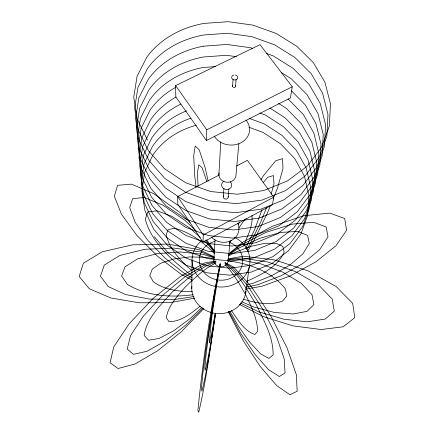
<?xml version="1.0" encoding="UTF-8"?>
<svg xmlns="http://www.w3.org/2000/svg" width="434" height="434" viewBox="0 0 434 434"><rect width="100%" height="100%" fill="white"/><g stroke="black" fill="none" stroke-linecap="round" stroke-linejoin="round"><path stroke-width="0.65" d="M191.763 288.572L192.061 260.579M236.601 165.962L247.429 160.336L273.724 197.161L272.443 204.783L202.998 242.183L203.242 234.962L177.669 196.602L219.165 175.027M206.405 140.535L206.768 129.815L175.607 85.585L260.042 44.664L292.261 86.767L290.379 97.975L206.405 140.535L175.819 96.858L175.607 85.585M213.826 260.319L215.042 239.687M218.855 174.826L220.797 141.837M223.315 196.955L223.917 188.361M232.57 86.187L233.058 79.493M235.57 86.176L236.085 79.482M228.257 196.911L228.886 188.98M228.273 260.14L230.025 240.848M238.841 143.735L236.031 174.69A8.599 7.492 4.3 0 1 226.575 182.231A8.599 7.492 4.3 0 1 219.089 172.884M215.611 313.31L215.264 315.952C210.306 348.149 206.172 380.558 198.729 412.3L197.882 410.407C202.884 361.121 209.834 311.862 220.212 263.422M245.432 294.382L249.284 266.747M215.557 313.142C211.439 339.231 208.184 365.542 201.973 391.24L201.387 388.853L202.754 374.2L205.906 349.527L214.808 291.409L220.152 264.008M215.378 313.408C212.286 332.444 209.942 351.676 205.184 370.386L204.826 367.744L205.955 355.739L208.445 336.1L215.552 289.082L220.212 264.143M215.156 313.31L212.155 331.012L209.432 342.898C210.832 316.918 215.801 291.138 220.06 265.472M262.071 209.66L254.677 229.45L245.758 248.221M271.125 194.237L273.973 183.853L273.458 175.558L267.697 177.294L263.405 182.383M266.547 207.539L261.089 221.226L250.093 243.924L246.789 249.713M270.577 205.201L267.273 213.36L254.226 239.931L247.456 251.579M273.122 198.918L277.445 188.248L282.968 168.728L282.545 158.632L275.715 160.754L263.324 175.781L260.905 179.752M243.751 245.465C247.478 235.901 253.147 225.973 251.959 215.443M238.098 224.823L239.693 221.839M229.342 243.664L231.3 240.262M238.836 227.964L243.36 221.443L246.105 218.627M203.866 308.547L181.483 331.614L157.58 350.791L135.115 363.98L118.048 368.515L110.079 362.786L113.713 346.983L129.099 323.807L153.267 298.266L180.647 276.322L204.908 262.863L215.888 261.073M203.025 308.097L185.73 325.147L165.56 340.847L147.05 351.252L133.346 354.339L127.243 349.017L130.525 335.639L143.166 316.391L162.886 295.109L185.535 276.349L206.28 264.008L215.915 261.545M202.157 307.234L190.184 318.502L173.774 330.73L159.132 338.444L148.602 340.24L144.159 335.455C146.833 317.59 161.025 304.76 172.396 291.86C185.687 280.456 198.908 267.436 215.986 262.06M200.193 306.23C191.079 313.245 181.049 321.936 168.918 321.578L166.341 317.672C168.256 305.433 177.457 296.281 185.079 287.167C194.465 278.151 204.061 268.868 215.834 263.02M228.262 254.243L242.677 242.264L272.59 226.163L304.022 215.693L329.813 213.105L344.704 218.53L346.544 230.28L336.046 245.677L315.892 261.827L289.82 276.084L262.038 286.25L245.546 289.136M228.458 254.563L240.62 245.253L266.178 232.293L292.353 224.112L313.679 222.327L326.151 226.977L328.006 236.785L319.652 249.68L303.084 263.367L281.243 275.693L257.541 284.802L246.561 287.037M228.658 254.997L238.434 248.27L259.646 238.369L280.679 232.412L297.615 231.425L307.597 235.38L309.312 243.338L302.948 253.798L289.896 265.038L272.308 275.406L252.762 283.424L246.957 284.829M228.691 255.968L235.152 252.366L250.548 246.42L264.924 243.273L276.192 243.333L282.838 246.479L284.145 252.165C277.424 267.263 261.132 274.689 246.946 281.259M203.242 234.962L273.724 197.161M206.768 129.815L292.261 86.767M228.23 258.924L243.241 256.201L274.5 259.906L308.059 270.843L336.176 286.559L352.696 303.377L354.806 317.655L343.218 326.791L321.138 329.536L292.993 325.874L263.546 316.674L239.221 304.342M194.839 298.147L169.987 302.644L139.243 302.802L110.741 297.963L89.285 288.735L79.194 276.458L83.388 263.248L102.212 251.812L132.446 244.836L167.519 244.082L199.363 249.713L214.423 257.015M193.949 296.541L175.428 299.4L149.361 299.059L125.686 294.599L108.272 286.592L100.428 276.187L104.279 265.098L119.914 255.447L144.793 249.3L173.953 248.074L201.23 252.04L214.239 257.416M193.179 294.702C171.023 297.719 146.98 296.227 127.428 284.476L121.623 275.916L124.965 266.883L137.41 258.941L157.092 253.608L180.511 251.964L203.237 254.346L214.054 257.915M227.742 259.467L241.12 257.948L267.751 261.957L295.527 271.641L318.561 284.954L332.222 299.053L334.305 311.118L325.196 319.066L307.234 321.811L283.831 319.212L258.821 311.894L240.214 303.024M215.714 66.538L203.02 67.509A89.035 74.583 8.2 0 0 149.437 100.292L140.41 118.455L137.323 138.609L140.6 159.408L150.224 179.383L165.598 196.944L185.79 210.485L209.372 218.899L234.572 221.486L259.472 218.02L282.171 208.787L300.974 194.562L314.569 176.502L322.104 156.001L323.232 134.578L318.073 113.724L307.158 94.786L291.317 78.831L281.243 72.5M203.541 46.183L227.004 44.463L250.662 47.751L252.534 48.429M192.17 291.659C178.737 291.561 164.437 289.841 153.267 281.742L149.817 275.557L152.274 269.118L160.537 263.319L173.616 259.027L189.674 256.928L206.318 257.357L214.005 258.854M228.311 259.982L238.868 259.624L260.91 263.872L283.093 272.292L301.207 283.277L312.008 294.735L313.901 304.614L307.05 311.335L293.042 314.015L274.342 312.447L253.825 307.012L241.705 301.711M227.617 260.888C248.704 263.199 272.085 271.689 285.436 288.941L286.847 295.988L282.626 301.05C269.932 305.899 255.897 303.03 243.333 299.172M236.335 56.675L226.358 55.292L203.275 57.017A90.549 75.413 8.2 0 0 148.808 90.082L139.618 108.429L136.471 128.806L139.791 149.849L149.573 170.068L165.218 187.857L185.763 201.571L209.763 210.099L235.418 212.72L260.763 209.204L283.852 199.846L302.975 185.437L316.793 167.139L324.437 146.383L325.56 124.699L320.287 103.596L309.171 84.446L293.048 68.306L273.127 55.85L266.264 53.377M259.809 112.997L265.38 115.048L283.456 126.685L298.033 141.788L308.021 159.696L312.681 179.388L311.536 199.58L304.494 218.866L291.903 235.836L274.554 249.181L253.657 257.829L230.758 261.073L207.588 258.642L185.909 250.743L167.323 238.033L153.153 221.535L144.256 202.716L141.196 183.067L144.001 163.971L152.296 146.697A82.178 70.628 8.4 0 1 190.851 118.216M249.132 118.325L264.225 123.891L282.024 135.397L296.368 150.338L306.192 168.056L310.766 187.526L309.621 207.49L302.672 226.548L290.259 243.311L273.17 256.494L252.604 265.033L230.063 268.234L207.268 265.836L185.931 258.035L167.638 245.476L153.685 229.174L144.918 210.577L141.896 191.144L144.652 172.249L152.817 155.144A80.93 69.874 8.5 0 1 196.325 125.242M248.85 127.205L263.102 132.478L280.63 143.86L294.757 158.638L304.424 176.166L308.905 195.425L307.76 215.156L300.903 233.997L288.67 250.559L271.836 263.579L251.584 272.01L229.396 275.172L206.953 272.802L185.953 265.098L167.942 252.691L154.2 236.584M192.072 279.995L180.967 274.179L157.83 256.499L136.851 235.369L121.395 214.098L114.337 196.255L117.592 185.34L131.431 184.135L153.777 193.721L180.083 212.584L190.076 222.479M225.083 262.429L233.725 267.138L251.536 286.885L270.773 315.876L286.966 347.623L296.357 374.699L297.165 391.278L289.885 394.718L276.599 385.517L260.134 366.345L243.36 340.95L228.159 311.639M192.229 277.977L185.161 274.028L165.463 258.507L147.913 240.42L135.245 222.506L129.706 207.664L132.706 198.631L144.338 197.53L162.896 205.136L184.906 220.342L196.059 230.915M191.871 275.406L189.587 274.022C171.392 259.418 151.547 242.606 145.238 219.192L147.864 211.911L157.222 210.81L172.048 216.447L189.832 228.089L200.296 237.436M278.541 103.39L286.451 108.435L301.511 123.874L311.851 142.178L316.701 162.327L315.561 182.996L308.33 202.754L295.353 220.141L277.445 233.828L255.865 242.698L232.206 246.029L208.266 243.539L185.866 235.44L166.667 222.409L152.036 205.499L142.867 186.235L139.721 166.135L142.634 146.627L151.206 129.001A84.793 72.169 8.3 0 1 180.907 104.073M269.91 108.071L284.932 117.701L299.742 132.967L309.909 151.075L314.661 170.991L313.516 191.421L306.382 210.94L293.601 228.116L275.975 241.629L254.742 250.385L231.468 253.673L207.919 251.215L185.888 243.219L167.003 230.346L152.605 213.647L143.573 194.606L140.47 174.734L143.328 155.437L151.759 137.985A83.464 71.393 8.4 0 1 186.468 110.882M224.855 262.782L232.467 267.892L247.57 285.588L263.384 310.158L276.523 336.469L284.189 358.885L285.046 372.969L279.35 376.522L268.624 369.697L255.013 354.377L240.805 333.442L228.805 311.417M225.083 263.541C238.787 274.125 247.011 290.01 256.114 304.375C263.704 320.379 273.371 336.686 273.122 354.952L268.858 358.435L260.552 353.781L249.729 342.187L238.098 325.706L229.949 311.4M204.284 240.995L207.273 243.669L214.597 252.463M192.088 270.87C181.054 261.013 169.558 249.669 166.206 234.756L168.159 229.575L174.484 228.344C190.195 232.098 203.459 242.438 214.646 253.711M291.529 90.928L305.216 104.795L315.93 123.516L320.981 144.137L319.847 165.3L312.415 185.546L299.037 203.383L280.543 217.418L258.23 226.532L233.758 229.949L208.987 227.394L185.817 219.089L165.967 205.721L150.848 188.383L141.381 168.652L138.153 148.086L141.175 128.155L150.039 110.171A87.576 73.764 8.2 0 1 175.401 87.511M288.024 98.881L303.333 114.489L313.858 132.999L318.806 153.381L317.672 174.294L310.337 194.291L297.16 211.9L278.97 225.761L257.026 234.751L232.971 238.125L208.618 235.602L185.839 227.4L166.325 214.206L151.455 197.085L142.135 177.587L138.951 157.26L141.918 137.54L150.631 119.735A86.16 72.961 8.3 0 1 175.976 97.064M225.1 264.594C234.024 273.816 240.214 285.241 246.474 296.335C251.47 307.484 257.622 318.849 257.525 331.392L254.904 334.522C243.837 330.779 237.696 319.478 231.322 310.386M205.759 240.111L214.613 251.758M206.682 239.904L214.45 250.89M202.998 242.183L177.815 204.262L177.669 196.602M147.489 140.063L137.198 119.073L133.726 97.276L137.079 76.216L146.768 57.288A95.409 77.99 8.1 0 1 204.094 23.387L228.355 21.7L252.827 25.107L276.062 33.418L296.682 46.172L313.397 62.68L324.947 82.276L330.458 103.883L329.352 126.11L321.486 147.397L307.207 166.179L287.411 180.983L263.481 190.597L237.203 194.215L210.598 191.524L185.709 182.768L164.41 168.68L148.211 150.43L138.093 129.695L134.676 108.158L137.952 87.332L147.468 68.594A93.733 77.116 8.1 0 1 203.812 34.97L227.666 33.272L251.725 36.619L274.57 44.821L294.832 57.424L311.249 73.747L322.576 93.115L327.968 114.473L326.851 136.422L319.099 157.444L305.053 175.982L285.599 190.586L262.098 200.069L236.297 203.638L210.175 200.985L185.736 192.338L164.822 178.439L148.905 160.423L138.956 139.949L135.587 118.661L138.799 98.062L148.146 79.52A92.111 76.259 8.1 0 1 203.541 46.172M206.828 181.548L202.13 167.779L198.767 164.725L197.448 172.732L198.088 186.419M208.163 181.021L205.022 167.323L199.163 149.692L195.186 146.019L193.705 155.806L194.763 176.22L196.119 187.417M230.156 181.857A5.083 4.454 4.3 0 1 230.058 188.432A5.083 4.454 4.3 0 1 222.604 187.634A5.083 4.454 4.3 0 1 224.015 181.206M228.154 196.347A2.474 2.181 4.3 0 1 225.534 199.103A2.474 2.181 4.3 0 1 223.613 195.864M235.412 75.033A3.06 2.528 4.4 0 1 237.284 78.923A3.06 2.528 4.4 0 1 232.277 78.939A3.06 2.528 4.4 0 1 233.834 75.039M235.505 85.851A1.503 1.248 4.3 0 1 233.926 87.418A1.503 1.248 4.3 0 1 232.749 85.563M245.921 119.968A18.738 15.933 4.3 0 1 240.718 142.889A18.738 15.933 4.3 0 1 214.19 136.043M237.843 223.385A15.548 13.942 4.3 0 1 231.588 240.387A15.548 13.942 4.3 0 1 211.765 237.431M228.127 259A7.232 6.591 4.2 0 1 220.933 266.839A7.232 6.591 4.2 0 1 214.027 258.61M229.608 242.367A21.689 19.769 4.2 0 1 237.626 273.371A21.689 19.769 4.2 0 1 202.884 271.011A21.689 19.769 4.2 0 1 214.938 241.369M234.691 237.447A28.98 26.42 4.2 0 1 244.814 275.964A28.98 26.42 4.2 0 1 201.848 280.158A28.98 26.42 4.2 0 1 201.68 240.669M245.997 291.133A27.185 25.139 4.2 0 1 216.799 313.576A27.185 25.139 4.2 0 1 191.817 286.603M246.089 287.851A27.185 25.139 4.2 0 1 246.089 289.814"/></g></svg>
